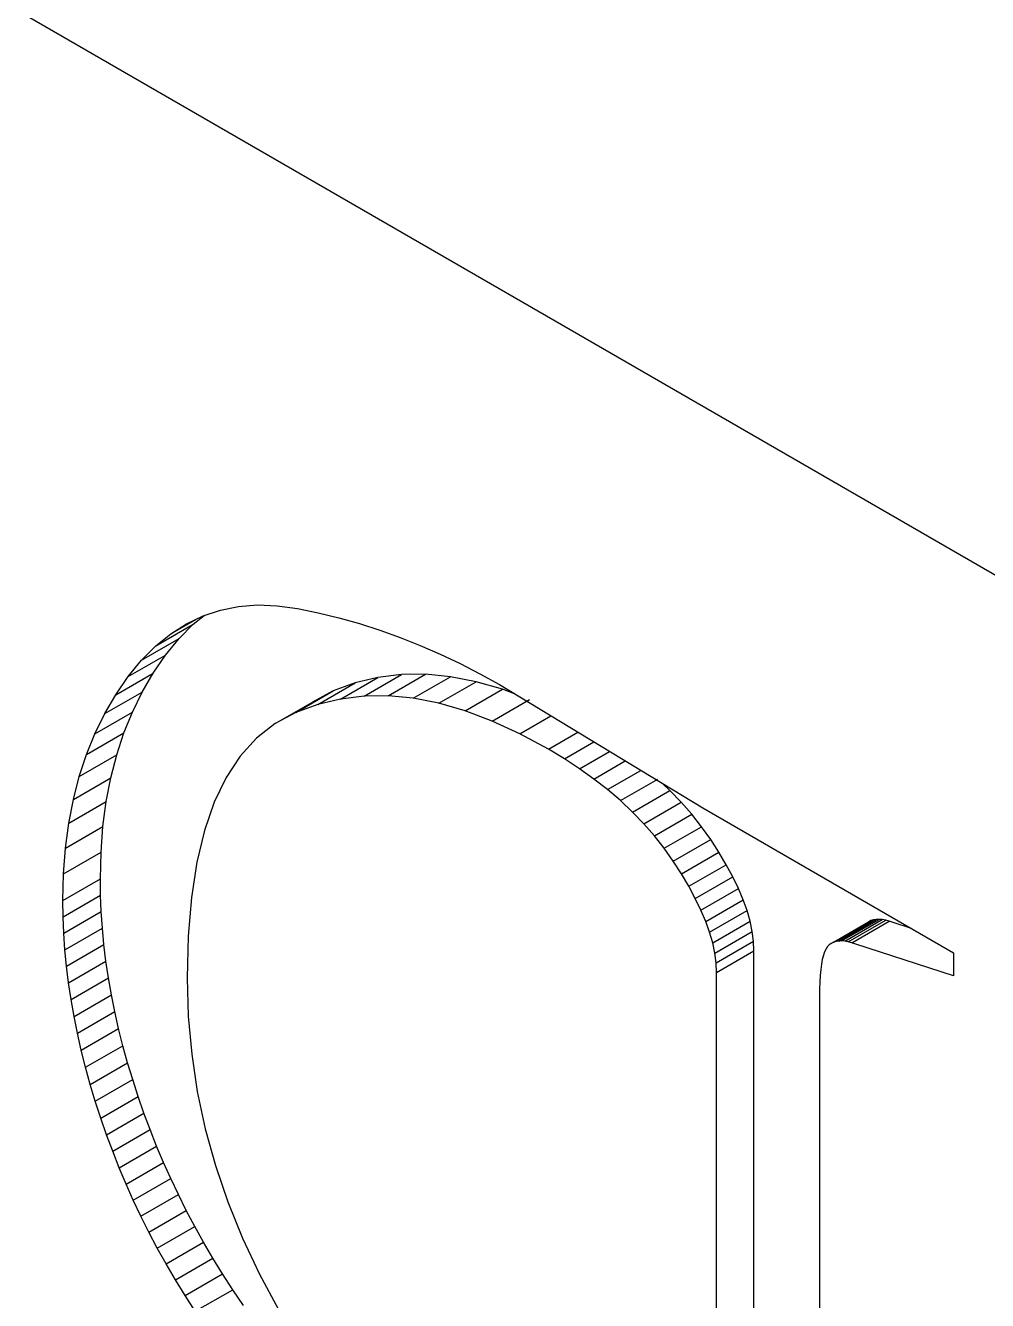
# Model space of a CAD drawing. Header units: millimetres. Extents: x 98 to 524, y -2487 to -1043.
# Drawn here: x 267.772 to 269.59, y -1258.458 to -1256.051 of the extents above; entities that cross this region are included whole.
import ezdxf

# ---------------------------------------------------------------- set-up
doc = ezdxf.new("R2010")
doc.units = ezdxf.units.MM
doc.layers.get('0').update_dxf_attribs({"lineweight": 18})

msp = doc.modelspace()

# ---------------------------------------------------------------- linework, layer by layer
at = {"color": 7, "lineweight": -3, "ltscale": 0.265362}
msp.add_line((272.784, -1258.9251), (263.5916, -1253.6179), dxfattribs=at)
at = {"color": 7, "lineweight": -3, "ltscale": 0.000894135}
msp.add_line((268.1744, -1257.1479), (268.2101, -1257.1451), dxfattribs=at)
at = {"color": 7, "lineweight": -3, "ltscale": 0.000929458}
msp.add_line((268.2101, -1257.1451), (268.2472, -1257.1464), dxfattribs=at)
at = {"color": 7, "lineweight": -3, "ltscale": 0.000974415}
msp.add_line((268.2472, -1257.1464), (268.2858, -1257.1518), dxfattribs=at)
at = {"color": 7, "lineweight": -3, "ltscale": 0.000865611}
msp.add_line((268.0762, -1257.1804), (268.1075, -1257.1655), dxfattribs=at)
at = {"color": 7, "lineweight": -3, "ltscale": 0.000657373}
msp.add_line((268.0888, -1257.1815), (268.1092, -1257.1649), dxfattribs=at)
at = {"color": 7, "lineweight": -3, "ltscale": 0.000862033}
msp.add_line((268.1075, -1257.1655), (268.1402, -1257.1546), dxfattribs=at)
at = {"color": 7, "lineweight": -3, "ltscale": 0.000871865}
msp.add_line((268.1402, -1257.1546), (268.1744, -1257.1479), dxfattribs=at)
at = {"color": 7, "lineweight": -3, "ltscale": 0.001001}
msp.add_line((268.2858, -1257.1518), (268.325, -1257.1599), dxfattribs=at)
at = {"color": 7, "lineweight": -3, "ltscale": 0.001003}
msp.add_line((268.325, -1257.1599), (268.364, -1257.1694), dxfattribs=at)
at = {"color": 7, "lineweight": -3, "ltscale": 0.001006}
msp.add_line((268.364, -1257.1694), (268.4028, -1257.1802), dxfattribs=at)
at = {"color": 7, "lineweight": -3, "ltscale": 0.002041}
for p, q in [((268.0181, -1257.2223), (268.0888, -1257.1815)), ((267.9912, -1257.2493), (268.0619, -1257.2085)), ((267.9658, -1257.2804), (268.0365, -1257.2396)), ((267.9424, -1257.3145), (268.0131, -1257.2737)), ((268.367, -1257.3227), (268.4377, -1257.2819)), ((268.4114, -1257.3173), (268.4821, -1257.2765)), ((268.4571, -1257.3169), (268.5278, -1257.276)), ((268.5042, -1257.3213), (268.5749, -1257.2805)), ((268.5526, -1257.3307), (268.6233, -1257.2899)), ((267.9214, -1257.3503), (267.9922, -1257.3095)), ((268.2823, -1257.3482), (268.353, -1257.3073)), ((268.3239, -1257.333), (268.3947, -1257.2922)), ((268.6024, -1257.345), (268.6731, -1257.3041)), ((268.2433, -1257.3691), (268.314, -1257.3283)), ((267.903, -1257.3881), (267.9737, -1257.3472)), ((267.8869, -1257.4276), (267.9576, -1257.3868)), ((267.8623, -1257.5121), (267.933, -1257.4713)), ((268.8959, -1257.5146), (268.9666, -1257.4738)), ((268.9187, -1257.5361), (268.9895, -1257.4953)), ((267.8537, -1257.5572), (267.9244, -1257.5164)), ((268.9402, -1257.5582), (269.0109, -1257.5174)), ((268.9601, -1257.5811), (269.0309, -1257.5403)), ((267.8475, -1257.6041), (267.9182, -1257.5632)), ((268.9787, -1257.6046), (269.0494, -1257.5637)), ((268.9957, -1257.6287), (269.0665, -1257.5879)), ((267.8438, -1257.6528), (267.9145, -1257.6119)), ((269.0113, -1257.6529), (269.082, -1257.612)), ((269.0252, -1257.6763), (269.0959, -1257.6355)), ((267.8426, -1257.7033), (267.9133, -1257.6625)), ((269.0374, -1257.6991), (269.1082, -1257.6583)), ((267.843, -1257.734), (267.9137, -1257.6932)), ((269.0481, -1257.7211), (269.1188, -1257.6803)), ((267.8443, -1257.765), (267.915, -1257.7241)), ((269.0571, -1257.7425), (269.1278, -1257.7017)), ((269.0644, -1257.7631), (269.1351, -1257.7223)), ((269.0702, -1257.7831), (269.1409, -1257.7423)), ((269.2944, -1257.7841), (269.3651, -1257.7433)), ((269.2986, -1257.782), (269.3693, -1257.7412)), ((269.3032, -1257.7806), (269.3739, -1257.7398)), ((269.3083, -1257.7798), (269.379, -1257.739)), ((269.3139, -1257.7796), (269.3846, -1257.7388)), ((269.3199, -1257.7801), (269.3906, -1257.7393)), ((269.3264, -1257.7812), (269.3971, -1257.7404)), ((269.3333, -1257.783), (269.404, -1257.7422)), ((267.8464, -1257.796), (267.9171, -1257.7552)), ((269.0743, -1257.8024), (269.145, -1257.7615)), ((267.8494, -1257.8272), (267.9201, -1257.7864)), ((269.0767, -1257.8209), (269.1474, -1257.7801)), ((267.8532, -1257.8586), (267.9239, -1257.8178)), ((269.0775, -1257.8388), (269.1482, -1257.798)), ((267.8579, -1257.8902), (267.9286, -1257.8494)), ((267.8635, -1257.9219), (267.9342, -1257.8811)), ((267.8699, -1257.9538), (267.9406, -1257.913)), ((267.8771, -1257.9859), (267.9478, -1257.945)), ((267.8852, -1258.0181), (267.9559, -1257.9773)), ((267.8941, -1258.0503), (267.9648, -1258.0094)), ((267.9037, -1258.0822), (267.9744, -1258.0414)), ((267.9139, -1258.1139), (267.9846, -1258.0731)), ((267.9249, -1258.1454), (267.9956, -1258.1046)), ((267.9365, -1258.1767), (268.0072, -1258.1358)), ((267.9488, -1258.2077), (268.0195, -1258.1668)), ((267.9618, -1258.2385), (268.0325, -1258.1976)), ((267.9755, -1258.269), (268.0462, -1258.2282)), ((267.9899, -1258.2993), (268.0606, -1258.2585)), ((268.0049, -1258.3294), (268.0756, -1258.2886)), ((268.0208, -1258.3594), (268.0915, -1258.3185)), ((268.0375, -1258.3893), (268.1082, -1258.3485)), ((268.055, -1258.4192), (268.1257, -1258.3784)), ((268.0734, -1258.4491), (268.1441, -1258.4083)), ((268.0926, -1258.4789), (268.1633, -1258.4381))]:
    msp.add_line(p, q, dxfattribs=at)
at = {"color": 7, "lineweight": -3, "ltscale": 0.001356}
msp.add_line((268.0464, -1257.1993), (268.0934, -1257.1722), dxfattribs=at)
at = {"color": 7, "lineweight": -3, "ltscale": 0.0008829}
msp.add_line((268.0464, -1257.1993), (268.0762, -1257.1804), dxfattribs=at)
at = {"color": 7, "lineweight": -3, "ltscale": 0.000952727}
for p, q in [((268.0619, -1257.2085), (268.0888, -1257.1815)), ((267.9912, -1257.2493), (268.0181, -1257.2223))]:
    msp.add_line(p, q, dxfattribs=at)
at = {"color": 7, "lineweight": -3, "ltscale": 0.001011}
msp.add_line((268.4028, -1257.1802), (268.4413, -1257.1925), dxfattribs=at)
at = {"color": 7, "lineweight": -3, "ltscale": 0.001016}
msp.add_line((268.4413, -1257.1925), (268.4796, -1257.2062), dxfattribs=at)
at = {"color": 7, "lineweight": -3, "ltscale": 0.000912007}
msp.add_line((268.0181, -1257.2223), (268.0464, -1257.1993), dxfattribs=at)
at = {"color": 7, "lineweight": -3, "ltscale": 0.001004}
for p, q in [((268.0365, -1257.2396), (268.0619, -1257.2085)), ((267.9658, -1257.2804), (267.9912, -1257.2493))]:
    msp.add_line(p, q, dxfattribs=at)
at = {"color": 7, "lineweight": -3, "ltscale": 0.001023}
msp.add_line((268.4796, -1257.2062), (268.5176, -1257.2213), dxfattribs=at)
at = {"color": 7, "lineweight": -3, "ltscale": 0.001033}
for p, q in [((268.0131, -1257.2737), (268.0365, -1257.2396)), ((267.9424, -1257.3145), (267.9658, -1257.2804))]:
    msp.add_line(p, q, dxfattribs=at)
at = {"color": 7, "lineweight": -3, "ltscale": 0.001031}
msp.add_line((268.5176, -1257.2213), (268.5555, -1257.2377), dxfattribs=at)
at = {"color": 7, "lineweight": -3, "ltscale": 0.00104}
msp.add_line((268.5555, -1257.2377), (268.593, -1257.2556), dxfattribs=at)
at = {"color": 7, "lineweight": -3, "ltscale": 0.00105}
for p, q in [((268.593, -1257.2556), (268.6304, -1257.2748)), ((267.9737, -1257.3472), (267.9922, -1257.3095)), ((267.903, -1257.3881), (267.9214, -1257.3503))]:
    msp.add_line(p, q, dxfattribs=at)
at = {"color": 7, "lineweight": -3, "ltscale": 0.001038}
msp.add_line((267.9922, -1257.3095), (268.0131, -1257.2737), dxfattribs=at)
at = {"color": 7, "lineweight": -3, "ltscale": 0.001106}
for p, q in [((268.4377, -1257.2819), (268.3947, -1257.2922)), ((268.367, -1257.3227), (268.3239, -1257.333))]:
    msp.add_line(p, q, dxfattribs=at)
at = {"color": 7, "lineweight": -3, "ltscale": 0.001118}
for p, q in [((268.4821, -1257.2765), (268.4377, -1257.2819)), ((268.4114, -1257.3173), (268.367, -1257.3227))]:
    msp.add_line(p, q, dxfattribs=at)
at = {"color": 7, "lineweight": -3, "ltscale": 0.001144}
for p, q in [((268.5278, -1257.276), (268.4821, -1257.2765)), ((268.4571, -1257.3169), (268.4114, -1257.3173))]:
    msp.add_line(p, q, dxfattribs=at)
at = {"color": 7, "lineweight": -3, "ltscale": 0.001182}
for p, q in [((268.5749, -1257.2805), (268.5278, -1257.276)), ((268.5042, -1257.3213), (268.4571, -1257.3169)), ((267.9182, -1257.5632), (267.9244, -1257.5164)), ((267.8475, -1257.6041), (267.8537, -1257.5572))]:
    msp.add_line(p, q, dxfattribs=at)
at = {"color": 7, "lineweight": -3, "ltscale": 0.001234}
for p, q in [((268.6233, -1257.2899), (268.5749, -1257.2805)), ((268.5526, -1257.3307), (268.5042, -1257.3213))]:
    msp.add_line(p, q, dxfattribs=at)
at = {"color": 7, "lineweight": -3, "ltscale": 0.001295}
for p, q in [((268.6731, -1257.3041), (268.6233, -1257.2899)), ((268.6024, -1257.345), (268.5526, -1257.3307))]:
    msp.add_line(p, q, dxfattribs=at)
at = {"color": 7, "lineweight": -3, "ltscale": 0.001061}
msp.add_line((268.6304, -1257.2748), (268.6675, -1257.2955), dxfattribs=at)
at = {"color": 7, "lineweight": -3, "ltscale": 0.001039}
msp.add_line((267.9214, -1257.3503), (267.9424, -1257.3145), dxfattribs=at)
at = {"color": 7, "lineweight": -3, "ltscale": 0.001105}
for p, q in [((268.353, -1257.3073), (268.314, -1257.3283)), ((268.2823, -1257.3482), (268.2433, -1257.3691))]:
    msp.add_line(p, q, dxfattribs=at)
at = {"color": 7, "lineweight": -3, "ltscale": 0.001109}
for p, q in [((268.3947, -1257.2922), (268.353, -1257.3073)), ((268.3239, -1257.333), (268.2823, -1257.3482))]:
    msp.add_line(p, q, dxfattribs=at)
at = {"color": 7, "lineweight": -3, "ltscale": 0.011224}
msp.add_line((268.6675, -1257.2955), (269.0514, -1257.5281), dxfattribs=at)
at = {"color": 7, "lineweight": -3, "ltscale": 0.000603815}
msp.add_line((268.6957, -1257.3126), (268.6731, -1257.3041), dxfattribs=at)
at = {"color": 7, "lineweight": -3, "ltscale": 0.002042}
for p, q in [((268.6535, -1257.3642), (268.7243, -1257.3233)), ((267.8734, -1257.469), (267.9441, -1257.4281))]:
    msp.add_line(p, q, dxfattribs=at)
at = {"color": 7, "lineweight": -3, "ltscale": 0.001066}
for p, q in [((267.9576, -1257.3868), (267.9737, -1257.3472)), ((267.8869, -1257.4276), (267.903, -1257.3881))]:
    msp.add_line(p, q, dxfattribs=at)
at = {"color": 7, "lineweight": -3, "ltscale": 0.001365}
msp.add_line((268.6535, -1257.3642), (268.6024, -1257.345), dxfattribs=at)
at = {"color": 7, "lineweight": -3, "ltscale": 0.001693}
msp.add_line((268.706, -1257.3883), (268.7647, -1257.3544), dxfattribs=at)
at = {"color": 7, "lineweight": -3, "ltscale": 0.001088}
for p, q in [((267.9441, -1257.4281), (267.9576, -1257.3868)), ((267.8734, -1257.469), (267.8869, -1257.4276))]:
    msp.add_line(p, q, dxfattribs=at)
at = {"color": 7, "lineweight": -3, "ltscale": 0.001108}
msp.add_line((268.2433, -1257.3691), (268.2085, -1257.3965), dxfattribs=at)
at = {"color": 7, "lineweight": -3, "ltscale": 0.001444}
msp.add_line((268.706, -1257.3883), (268.6535, -1257.3642), dxfattribs=at)
at = {"color": 7, "lineweight": -3, "ltscale": 0.001605}
msp.add_line((268.7599, -1257.4173), (268.8155, -1257.3852), dxfattribs=at)
at = {"color": 7, "lineweight": -3, "ltscale": 0.001145}
msp.add_line((268.2085, -1257.3965), (268.1777, -1257.4304), dxfattribs=at)
at = {"color": 7, "lineweight": -3, "ltscale": 0.001529}
msp.add_line((268.7599, -1257.4173), (268.706, -1257.3883), dxfattribs=at)
at = {"color": 7, "lineweight": -3, "ltscale": 0.001603}
msp.add_line((268.79, -1257.4354), (268.8455, -1257.4034), dxfattribs=at)
at = {"color": 7, "lineweight": -3, "ltscale": 0.001115}
for p, q in [((267.933, -1257.4713), (267.9441, -1257.4281)), ((267.8623, -1257.5121), (267.8734, -1257.469))]:
    msp.add_line(p, q, dxfattribs=at)
at = {"color": 7, "lineweight": -3, "ltscale": 0.00121}
msp.add_line((268.1777, -1257.4304), (268.151, -1257.4708), dxfattribs=at)
at = {"color": 7, "lineweight": -3, "ltscale": 0.00087822}
msp.add_line((268.79, -1257.4354), (268.7599, -1257.4173), dxfattribs=at)
at = {"color": 7, "lineweight": -3, "ltscale": 0.000856797}
msp.add_line((268.8186, -1257.4542), (268.79, -1257.4354), dxfattribs=at)
at = {"color": 7, "lineweight": -3, "ltscale": 0.001638}
msp.add_line((268.8186, -1257.4542), (268.8754, -1257.4215), dxfattribs=at)
at = {"color": 7, "lineweight": -3, "ltscale": 0.00083608}
msp.add_line((268.8458, -1257.4737), (268.8186, -1257.4542), dxfattribs=at)
at = {"color": 7, "lineweight": -3, "ltscale": 0.001711}
msp.add_line((268.8458, -1257.4737), (268.9051, -1257.4395), dxfattribs=at)
at = {"color": 7, "lineweight": -3, "ltscale": 0.001821}
for p, q in [((268.8716, -1257.4938), (268.9347, -1257.4574)), ((268.1306, -1258.2035), (268.154, -1258.2724))]:
    msp.add_line(p, q, dxfattribs=at)
at = {"color": 7, "lineweight": -3, "ltscale": 0.001147}
for p, q in [((267.9244, -1257.5164), (267.933, -1257.4713)), ((267.8537, -1257.5572), (267.8623, -1257.5121))]:
    msp.add_line(p, q, dxfattribs=at)
at = {"color": 7, "lineweight": -3, "ltscale": 0.001301}
msp.add_line((268.151, -1257.4708), (268.1285, -1257.5177), dxfattribs=at)
at = {"color": 7, "lineweight": -3, "ltscale": 0.000817427}
msp.add_line((268.8716, -1257.4938), (268.8458, -1257.4737), dxfattribs=at)
at = {"color": 7, "lineweight": -3, "ltscale": 0.000482253}
msp.add_line((268.9895, -1257.4953), (268.9754, -1257.4821), dxfattribs=at)
at = {"color": 7, "lineweight": -3, "ltscale": 0.000799761}
msp.add_line((268.8959, -1257.5146), (268.8716, -1257.4938), dxfattribs=at)
at = {"color": 7, "lineweight": -3, "ltscale": 0.000770486}
msp.add_line((269.0109, -1257.5174), (268.9895, -1257.4953), dxfattribs=at)
at = {"color": 7, "lineweight": -3, "ltscale": 0.001413}
msp.add_line((268.1285, -1257.5177), (268.11, -1257.5711), dxfattribs=at)
at = {"color": 7, "lineweight": -3, "ltscale": 0.00078424}
msp.add_line((268.9187, -1257.5361), (268.8959, -1257.5146), dxfattribs=at)
at = {"color": 7, "lineweight": -3, "ltscale": 0.0007583}
msp.add_line((269.0309, -1257.5403), (269.0109, -1257.5174), dxfattribs=at)
at = {"color": 7, "lineweight": -3, "ltscale": 0.013685}
msp.add_line((269.0514, -1257.5281), (269.5255, -1257.8019), dxfattribs=at)
at = {"color": 7, "lineweight": -3, "ltscale": 0.000770212}
msp.add_line((268.9402, -1257.5582), (268.9187, -1257.5361), dxfattribs=at)
at = {"color": 7, "lineweight": -3, "ltscale": 0.00074775}
msp.add_line((269.0494, -1257.5637), (269.0309, -1257.5403), dxfattribs=at)
at = {"color": 7, "lineweight": -3, "ltscale": 0.001221}
for p, q in [((267.9145, -1257.6119), (267.9182, -1257.5632)), ((267.8438, -1257.6528), (267.8475, -1257.6041))]:
    msp.add_line(p, q, dxfattribs=at)
at = {"color": 7, "lineweight": -3, "ltscale": 0.00154}
msp.add_line((268.11, -1257.5711), (268.0957, -1257.631), dxfattribs=at)
at = {"color": 7, "lineweight": -3, "ltscale": 0.000758049}
msp.add_line((268.9601, -1257.5811), (268.9402, -1257.5582), dxfattribs=at)
at = {"color": 7, "lineweight": -3, "ltscale": 0.000739505}
for p, q in [((269.0665, -1257.5879), (269.0494, -1257.5637)), ((268.9957, -1257.6287), (268.9787, -1257.6046))]:
    msp.add_line(p, q, dxfattribs=at)
at = {"color": 7, "lineweight": -3, "ltscale": 0.000748286}
msp.add_line((268.9787, -1257.6046), (268.9601, -1257.5811), dxfattribs=at)
at = {"color": 7, "lineweight": -3, "ltscale": 0.000717955}
msp.add_line((269.082, -1257.612), (269.0665, -1257.5879), dxfattribs=at)
at = {"color": 7, "lineweight": -3, "ltscale": 0.001264}
for p, q in [((267.9133, -1257.6625), (267.9145, -1257.6119)), ((267.8426, -1257.7033), (267.8438, -1257.6528))]:
    msp.add_line(p, q, dxfattribs=at)
at = {"color": 7, "lineweight": -3, "ltscale": 0.000681571}
for p, q in [((269.0959, -1257.6355), (269.082, -1257.612)), ((269.0252, -1257.6763), (269.0113, -1257.6529))]:
    msp.add_line(p, q, dxfattribs=at)
at = {"color": 7, "lineweight": -3, "ltscale": 0.00168}
msp.add_line((268.0957, -1257.631), (268.0854, -1257.6974), dxfattribs=at)
at = {"color": 7, "lineweight": -3, "ltscale": 0.000717635}
msp.add_line((269.0113, -1257.6529), (268.9957, -1257.6287), dxfattribs=at)
at = {"color": 7, "lineweight": -3, "ltscale": 0.000646194}
for p, q in [((269.1082, -1257.6583), (269.0959, -1257.6355)), ((269.0374, -1257.6991), (269.0252, -1257.6763))]:
    msp.add_line(p, q, dxfattribs=at)
at = {"color": 7, "lineweight": -3, "ltscale": 0.000768354}
for p, q in [((267.9137, -1257.6932), (267.9133, -1257.6625)), ((267.843, -1257.734), (267.8426, -1257.7033))]:
    msp.add_line(p, q, dxfattribs=at)
at = {"color": 7, "lineweight": -3, "ltscale": 0.000611998}
msp.add_line((269.1188, -1257.6803), (269.1082, -1257.6583), dxfattribs=at)
at = {"color": 7, "lineweight": -3, "ltscale": 0.000773141}
msp.add_line((267.915, -1257.7241), (267.9137, -1257.6932), dxfattribs=at)
at = {"color": 7, "lineweight": -3, "ltscale": 0.001829}
msp.add_line((268.0854, -1257.6974), (268.0793, -1257.7703), dxfattribs=at)
at = {"color": 7, "lineweight": -3, "ltscale": 0.000612342}
msp.add_line((269.0481, -1257.7211), (269.0374, -1257.6991), dxfattribs=at)
at = {"color": 7, "lineweight": -3, "ltscale": 0.000579397}
msp.add_line((269.1278, -1257.7017), (269.1188, -1257.6803), dxfattribs=at)
at = {"color": 7, "lineweight": -3, "ltscale": 0.000778506}
msp.add_line((267.9171, -1257.7552), (267.915, -1257.7241), dxfattribs=at)
at = {"color": 7, "lineweight": -3, "ltscale": 0.000579046}
msp.add_line((269.0571, -1257.7425), (269.0481, -1257.7211), dxfattribs=at)
at = {"color": 7, "lineweight": -3, "ltscale": 0.000547902}
msp.add_line((269.1351, -1257.7223), (269.1278, -1257.7017), dxfattribs=at)
at = {"color": 7, "lineweight": -3, "ltscale": 0.000519536}
msp.add_line((269.1409, -1257.7423), (269.1351, -1257.7223), dxfattribs=at)
at = {"color": 7, "lineweight": -3, "ltscale": 0.000773522}
msp.add_line((267.8443, -1257.765), (267.843, -1257.734), dxfattribs=at)
at = {"color": 7, "lineweight": -3, "ltscale": 0.000548261}
msp.add_line((269.0644, -1257.7631), (269.0571, -1257.7425), dxfattribs=at)
at = {"color": 7, "lineweight": -3, "ltscale": 0.00049215}
msp.add_line((269.145, -1257.7615), (269.1409, -1257.7423), dxfattribs=at)
at = {"color": 7, "lineweight": -3, "ltscale": 0.000117543}
for p, q in [((269.3693, -1257.7412), (269.3651, -1257.7433)), ((269.2986, -1257.782), (269.2944, -1257.7841))]:
    msp.add_line(p, q, dxfattribs=at)
at = {"color": 7, "lineweight": -3, "ltscale": 0.000121862}
msp.add_line((269.3739, -1257.7398), (269.3693, -1257.7412), dxfattribs=at)
at = {"color": 7, "lineweight": -3, "ltscale": 0.000129323}
msp.add_line((269.379, -1257.739), (269.3739, -1257.7398), dxfattribs=at)
at = {"color": 7, "lineweight": -3, "ltscale": 0.000138918}
msp.add_line((269.3846, -1257.7388), (269.379, -1257.739), dxfattribs=at)
at = {"color": 7, "lineweight": -3, "ltscale": 0.000150794}
for p, q in [((269.3906, -1257.7393), (269.3846, -1257.7388)), ((269.3199, -1257.7801), (269.3139, -1257.7796))]:
    msp.add_line(p, q, dxfattribs=at)
at = {"color": 7, "lineweight": -3, "ltscale": 0.000163812}
for p, q in [((269.3971, -1257.7404), (269.3906, -1257.7393)), ((269.3264, -1257.7812), (269.3199, -1257.7801))]:
    msp.add_line(p, q, dxfattribs=at)
at = {"color": 7, "lineweight": -3, "ltscale": 0.000178381}
for p, q in [((269.404, -1257.7422), (269.3971, -1257.7404)), ((269.3333, -1257.783), (269.3264, -1257.7812))]:
    msp.add_line(p, q, dxfattribs=at)
at = {"color": 7, "lineweight": -3, "ltscale": 0.000193614}
msp.add_line((269.4113, -1257.7446), (269.404, -1257.7422), dxfattribs=at)
at = {"color": 7, "lineweight": -3, "ltscale": 0.000906324}
msp.add_line((269.4458, -1257.7558), (269.4113, -1257.7446), dxfattribs=at)
at = {"color": 7, "lineweight": -3, "ltscale": 0.000778126}
msp.add_line((267.8464, -1257.796), (267.8443, -1257.765), dxfattribs=at)
at = {"color": 7, "lineweight": -3, "ltscale": 0.00078444}
for p, q in [((267.9201, -1257.7864), (267.9171, -1257.7552)), ((267.8494, -1257.8272), (267.8464, -1257.796))]:
    msp.add_line(p, q, dxfattribs=at)
at = {"color": 7, "lineweight": -3, "ltscale": 0.001986}
msp.add_line((268.0793, -1257.7703), (268.0772, -1257.8497), dxfattribs=at)
at = {"color": 7, "lineweight": -3, "ltscale": 0.000519169}
msp.add_line((269.0702, -1257.7831), (269.0644, -1257.7631), dxfattribs=at)
at = {"color": 7, "lineweight": -3, "ltscale": 0.000468294}
msp.add_line((269.1474, -1257.7801), (269.145, -1257.7615), dxfattribs=at)
at = {"color": 7, "lineweight": -3, "ltscale": 0.000790503}
for p, q in [((267.9239, -1257.8178), (267.9201, -1257.7864)), ((267.8532, -1257.8586), (267.8494, -1257.8272))]:
    msp.add_line(p, q, dxfattribs=at)
at = {"color": 7, "lineweight": -3, "ltscale": 0.000492523}
msp.add_line((269.0743, -1257.8024), (269.0702, -1257.7831), dxfattribs=at)
at = {"color": 7, "lineweight": -3, "ltscale": 0.000447158}
for p, q in [((269.1482, -1257.798), (269.1474, -1257.7801)), ((269.0775, -1257.8388), (269.0767, -1257.8209))]:
    msp.add_line(p, q, dxfattribs=at)
at = {"color": 7, "lineweight": -3, "ltscale": 0.000151166}
msp.add_line((269.2844, -1257.7945), (269.2817, -1257.7999), dxfattribs=at)
at = {"color": 7, "lineweight": -3, "ltscale": 0.000129511}
msp.add_line((269.2873, -1257.7902), (269.2844, -1257.7945), dxfattribs=at)
at = {"color": 7, "lineweight": -3, "ltscale": 0.000118151}
msp.add_line((269.2906, -1257.7868), (269.2873, -1257.7902), dxfattribs=at)
at = {"color": 7, "lineweight": -3, "ltscale": 0.000116055}
msp.add_line((269.2944, -1257.7841), (269.2906, -1257.7868), dxfattribs=at)
at = {"color": 7, "lineweight": -3, "ltscale": 0.000121749}
msp.add_line((269.3032, -1257.7806), (269.2986, -1257.782), dxfattribs=at)
at = {"color": 7, "lineweight": -3, "ltscale": 0.000129382}
msp.add_line((269.3083, -1257.7798), (269.3032, -1257.7806), dxfattribs=at)
at = {"color": 7, "lineweight": -3, "ltscale": 0.000138907}
msp.add_line((269.3139, -1257.7796), (269.3083, -1257.7798), dxfattribs=at)
at = {"color": 7, "lineweight": -3, "ltscale": 0.000193495}
msp.add_line((269.3406, -1257.7854), (269.3333, -1257.783), dxfattribs=at)
at = {"color": 7, "lineweight": -3, "ltscale": 0.004861}
msp.add_line((269.5255, -1257.8456), (269.3406, -1257.7854), dxfattribs=at)
at = {"color": 7, "lineweight": -3, "ltscale": 0.000797581}
msp.add_line((267.9286, -1257.8494), (267.9239, -1257.8178), dxfattribs=at)
at = {"color": 7, "lineweight": -3, "ltscale": 0.000467915}
msp.add_line((269.0767, -1257.8209), (269.0743, -1257.8024), dxfattribs=at)
at = {"color": 7, "lineweight": -3, "ltscale": 0.030107}
for p, q in [((269.1482, -1259.0023), (269.1482, -1257.798)), ((269.0775, -1259.0431), (269.0775, -1257.8388))]:
    msp.add_line(p, q, dxfattribs=at)
at = {"color": 7, "lineweight": -3, "ltscale": 0.000227141}
msp.add_line((269.2774, -1257.8143), (269.2757, -1257.8232), dxfattribs=at)
at = {"color": 7, "lineweight": -3, "ltscale": 0.000200496}
msp.add_line((269.2794, -1257.8065), (269.2774, -1257.8143), dxfattribs=at)
at = {"color": 7, "lineweight": -3, "ltscale": 0.000174932}
msp.add_line((269.2817, -1257.7999), (269.2794, -1257.8065), dxfattribs=at)
at = {"color": 7, "lineweight": -3, "ltscale": 0.001095}
msp.add_line((269.5255, -1257.8019), (269.5255, -1257.8456), dxfattribs=at)
at = {"color": 7, "lineweight": -3, "ltscale": 0.000311102}
msp.add_line((269.2733, -1257.8446), (269.2725, -1257.857), dxfattribs=at)
at = {"color": 7, "lineweight": -3, "ltscale": 0.000282825}
msp.add_line((269.2744, -1257.8333), (269.2733, -1257.8446), dxfattribs=at)
at = {"color": 7, "lineweight": -3, "ltscale": 0.00025453}
msp.add_line((269.2757, -1257.8232), (269.2744, -1257.8333), dxfattribs=at)
at = {"color": 7, "lineweight": -3, "ltscale": 0.000797958}
msp.add_line((267.8579, -1257.8902), (267.8532, -1257.8586), dxfattribs=at)
at = {"color": 7, "lineweight": -3, "ltscale": 0.000805074}
for p, q in [((267.9342, -1257.8811), (267.9286, -1257.8494)), ((267.8635, -1257.9219), (267.8579, -1257.8902))]:
    msp.add_line(p, q, dxfattribs=at)
at = {"color": 7, "lineweight": -3, "ltscale": 0.0018}
msp.add_line((268.0772, -1257.8497), (268.0794, -1257.9217), dxfattribs=at)
at = {"color": 7, "lineweight": -3, "ltscale": 0.000339714}
msp.add_line((269.2725, -1257.857), (269.272, -1257.8706), dxfattribs=at)
at = {"color": 7, "lineweight": -3, "ltscale": 0.000813211}
msp.add_line((267.9406, -1257.913), (267.9342, -1257.8811), dxfattribs=at)
at = {"color": 7, "lineweight": -3, "ltscale": 0.00036852}
msp.add_line((269.272, -1257.8706), (269.2719, -1257.8853), dxfattribs=at)
at = {"color": 7, "lineweight": -3, "ltscale": 0.03175}
msp.add_line((269.2719, -1257.8853), (269.2719, -1259.1553), dxfattribs=at)
at = {"color": 7, "lineweight": -3, "ltscale": 0.000821696}
for p, q in [((267.9478, -1257.945), (267.9406, -1257.913)), ((267.8771, -1257.9859), (267.8699, -1257.9538))]:
    msp.add_line(p, q, dxfattribs=at)
at = {"color": 7, "lineweight": -3, "ltscale": 0.000812837}
msp.add_line((267.8699, -1257.9538), (267.8635, -1257.9219), dxfattribs=at)
at = {"color": 7, "lineweight": -3, "ltscale": 0.001791}
msp.add_line((268.0794, -1257.9217), (268.0858, -1257.9931), dxfattribs=at)
at = {"color": 7, "lineweight": -3, "ltscale": 0.000830368}
for p, q in [((267.9559, -1257.9773), (267.9478, -1257.945)), ((267.8852, -1258.0181), (267.8771, -1257.9859))]:
    msp.add_line(p, q, dxfattribs=at)
at = {"color": 7, "lineweight": -3, "ltscale": 0.000834224}
msp.add_line((267.9648, -1258.0094), (267.9559, -1257.9773), dxfattribs=at)
at = {"color": 7, "lineweight": -3, "ltscale": 0.000833838}
for p, q in [((267.9744, -1258.0414), (267.9648, -1258.0094)), ((267.9037, -1258.0822), (267.8941, -1258.0503))]:
    msp.add_line(p, q, dxfattribs=at)
at = {"color": 7, "lineweight": -3, "ltscale": 0.001789}
msp.add_line((268.0858, -1257.9931), (268.0964, -1258.0638), dxfattribs=at)
at = {"color": 7, "lineweight": -3, "ltscale": 0.000834591}
msp.add_line((267.8941, -1258.0503), (267.8852, -1258.0181), dxfattribs=at)
at = {"color": 7, "lineweight": -3, "ltscale": 0.000833476}
msp.add_line((267.9846, -1258.0731), (267.9744, -1258.0414), dxfattribs=at)
at = {"color": 7, "lineweight": -3, "ltscale": 0.000833113}
msp.add_line((267.9139, -1258.1139), (267.9037, -1258.0822), dxfattribs=at)
at = {"color": 7, "lineweight": -3, "ltscale": 0.000833022}
msp.add_line((267.9956, -1258.1046), (267.9846, -1258.0731), dxfattribs=at)
at = {"color": 7, "lineweight": -3, "ltscale": 0.001793}
msp.add_line((268.0964, -1258.0638), (268.1114, -1258.134), dxfattribs=at)
at = {"color": 7, "lineweight": -3, "ltscale": 0.000833574}
for p, q in [((268.0072, -1258.1358), (267.9956, -1258.1046)), ((267.9365, -1258.1767), (267.9249, -1258.1454))]:
    msp.add_line(p, q, dxfattribs=at)
at = {"color": 7, "lineweight": -3, "ltscale": 0.000833383}
msp.add_line((267.9249, -1258.1454), (267.9139, -1258.1139), dxfattribs=at)
at = {"color": 7, "lineweight": -3, "ltscale": 0.001804}
msp.add_line((268.1114, -1258.134), (268.1306, -1258.2035), dxfattribs=at)
at = {"color": 7, "lineweight": -3, "ltscale": 0.000834534}
for p, q in [((268.0195, -1258.1668), (268.0072, -1258.1358)), ((267.9488, -1258.2077), (267.9365, -1258.1767))]:
    msp.add_line(p, q, dxfattribs=at)
at = {"color": 7, "lineweight": -3, "ltscale": 0.000835253}
for p, q in [((268.0325, -1258.1976), (268.0195, -1258.1668)), ((267.9618, -1258.2385), (267.9488, -1258.2077))]:
    msp.add_line(p, q, dxfattribs=at)
at = {"color": 7, "lineweight": -3, "ltscale": 0.000837204}
msp.add_line((268.0462, -1258.2282), (268.0325, -1258.1976), dxfattribs=at)
at = {"color": 7, "lineweight": -3, "ltscale": 0.000838846}
for p, q in [((268.0606, -1258.2585), (268.0462, -1258.2282)), ((267.9899, -1258.2993), (267.9755, -1258.269))]:
    msp.add_line(p, q, dxfattribs=at)
at = {"color": 7, "lineweight": -3, "ltscale": 0.000836856}
msp.add_line((267.9755, -1258.269), (267.9618, -1258.2385), dxfattribs=at)
at = {"color": 7, "lineweight": -3, "ltscale": 0.000841221}
for p, q in [((268.0756, -1258.2886), (268.0606, -1258.2585)), ((268.0049, -1258.3294), (267.9899, -1258.2993))]:
    msp.add_line(p, q, dxfattribs=at)
at = {"color": 7, "lineweight": -3, "ltscale": 0.001844}
msp.add_line((268.154, -1258.2724), (268.1818, -1258.3408), dxfattribs=at)
at = {"color": 7, "lineweight": -3, "ltscale": 0.00084707}
for p, q in [((268.0915, -1258.3185), (268.0756, -1258.2886)), ((268.0208, -1258.3594), (268.0049, -1258.3294))]:
    msp.add_line(p, q, dxfattribs=at)
at = {"color": 7, "lineweight": -3, "ltscale": 0.000856598}
msp.add_line((268.1082, -1258.3485), (268.0915, -1258.3185), dxfattribs=at)
at = {"color": 7, "lineweight": -3, "ltscale": 0.000866684}
msp.add_line((268.1257, -1258.3784), (268.1082, -1258.3485), dxfattribs=at)
at = {"color": 7, "lineweight": -3, "ltscale": 0.001873}
msp.add_line((268.1818, -1258.3408), (268.2138, -1258.4085), dxfattribs=at)
at = {"color": 7, "lineweight": -3, "ltscale": 0.000856931}
msp.add_line((268.0375, -1258.3893), (268.0208, -1258.3594), dxfattribs=at)
at = {"color": 7, "lineweight": -3, "ltscale": 0.000866355}
msp.add_line((268.055, -1258.4192), (268.0375, -1258.3893), dxfattribs=at)
at = {"color": 7, "lineweight": -3, "ltscale": 0.000877231}
for p, q in [((268.1441, -1258.4083), (268.1257, -1258.3784)), ((268.0734, -1258.4491), (268.055, -1258.4192))]:
    msp.add_line(p, q, dxfattribs=at)
at = {"color": 7, "lineweight": -3, "ltscale": 0.000887773}
for p, q in [((268.1633, -1258.4381), (268.1441, -1258.4083)), ((268.0926, -1258.4789), (268.0734, -1258.4491))]:
    msp.add_line(p, q, dxfattribs=at)
at = {"color": 7, "lineweight": -3, "ltscale": 0.001908}
msp.add_line((268.2138, -1258.4085), (268.25, -1258.4757), dxfattribs=at)
at = {"color": 7, "lineweight": -3, "ltscale": 0.000898894}
msp.add_line((268.1834, -1258.4679), (268.1633, -1258.4381), dxfattribs=at)

doc.saveas('drawing.dxf')
